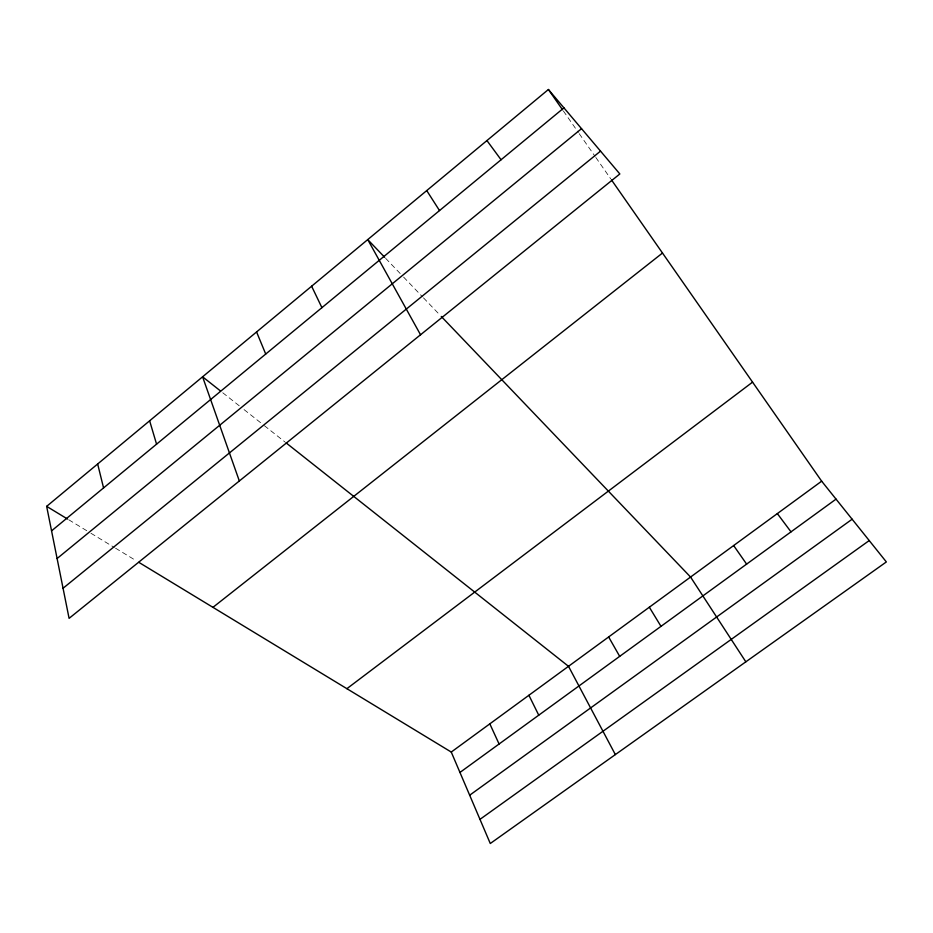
<?xml version="1.0" encoding="UTF-8"?>
<svg xmlns="http://www.w3.org/2000/svg" width="933" height="933" viewBox="0 0 933 933"><rect width="100%" height="100%" fill="white"/><g stroke="black" fill="none" stroke-linecap="round" stroke-linejoin="round"><path stroke-width="0.7" stroke-dasharray="4.67 3.5" d="M68.797 519.809L89.72 532.51M90.944 533.256L114.304 547.449M115.54 548.196L136.405 560.861M222.765 392.758L239.583 406.065M244.061 409.61L263.223 424.76M264.354 425.67L284.892 441.915M385.667 258.348L402.613 276.051M403.604 277.089L422.486 296.822M423.477 297.86L439.303 314.398M563.392 110.992L578.39 132.498M579.23 133.687L594.997 156.289M595.825 157.467L610.637 178.704"/><path stroke-width="1.4" d="M46.65 506.362L548.406 89.498L619.839 173.958L69.089 618.357L46.65 506.362L67.573 519.063M51.56 530.854L563.929 107.866M57.1 558.529L581.539 128.672M63.059 588.256L600.525 151.123M212.946 607.348L662.488 253.041M346.889 688.682L752.558 382.145M451.257 752.056L821.658 481.183L886.35 561.934L490.28 843.502L451.257 752.056L138.854 562.354M459.957 772.442L836.038 499.132M469.672 795.208L852.132 519.215M479.97 819.361L869.229 540.557M220.526 390.985L202.589 376.804L239.338 480.985M286.023 442.813L568.512 666.314L615.348 754.587M384.676 257.298L367.742 239.594L420.538 334.772M441.274 316.462L690.572 577.049L745.84 661.824M777.341 513.593L791.009 531.857M486.933 140.568L501.068 159.753M548.406 89.498L562.564 109.802M611.465 179.894L821.658 481.183M733.641 545.548L746.622 564.115M426.731 190.589L439.513 210.566M649.333 607.208L660.996 626.346M608.643 636.959L619.687 656.365M528.906 695.272L538.749 715.179M311.622 286.221L321.92 307.657M489.825 723.845L499.085 744.009M256.575 331.95L265.718 354.05M149.63 420.806L156.569 444.155M97.662 463.981L103.563 487.924"/></g></svg>
